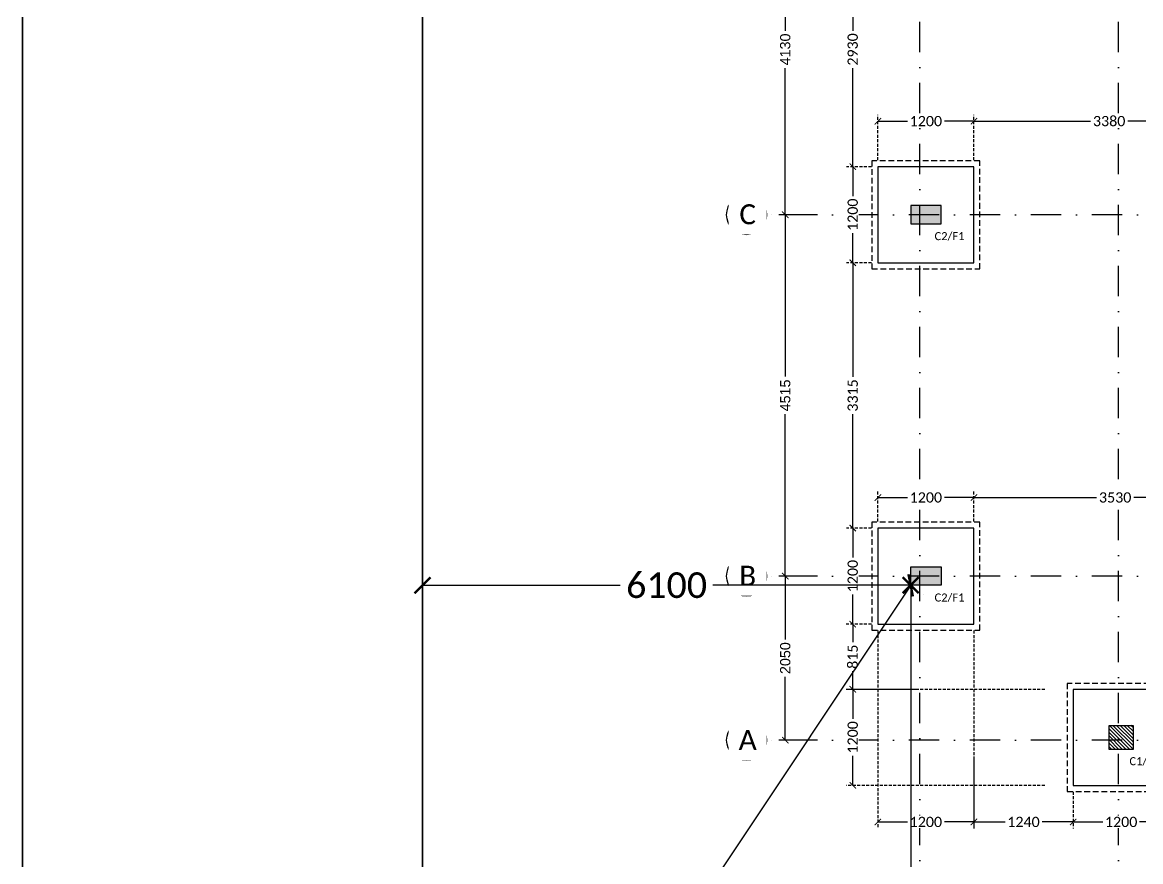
# Model space of a CAD drawing. Header units: millimetres. Extents: x -176651 to 954389, y -469666 to 486614.
# Drawn here: x 245322 to 259295, y 164942 to 175428 of the extents above; entities that cross this region are included whole.
import ezdxf
from ezdxf.xclip import XClip

# ---------------------------------------------------------------- set-up
doc = ezdxf.new("R2010")
doc.units = ezdxf.units.MM
doc.header["$LTSCALE"] = 150
doc.header["$XCLIPFRAME"] = 2
for name, pattern in [('1625E_Grid$0$DASHDOTX2', [50.8, 25.4, -12.7, 0, -12.7]), ('3BHK-W(SB)$0$HIDDEN', [0.375, 0.25, -0.125]), ('HIDDEN2', [4.7625, 3.175, -1.5875])]:
    doc.linetypes.add(name, pattern=pattern)
for name, color, linetype in [('1625E_Columns$0$ad-Column', 3, 'Continuous'), ('1625E_Columns$0$ad-Column Hatch', 125, 'Continuous'), ('1625E_Columns$0$ad-RCC', 3, 'Continuous'), ('1625E_Columns$0$ad-RCC Hatch', 125, 'Continuous'), ('1625E_Grid$0$ad-Grid', 8, '1625E_Grid$0$DASHDOTX2'), ('1625E_Grid$0$ad-Text main', 7, 'Continuous'), ('ad-Footing line', 2, 'Continuous'), ('ad-PCC line', 8, 'HIDDEN2'), ("Plot's Boundary$0$ad-Road", 8, 'Continuous'), ("Plot's Boundary$0$ad-Road Hatch", 8, 'Continuous')]:
    doc.layers.add(name, color=color, linetype=linetype)
doc.layers.add('1625E_Grid$0$ad-Dimension', color=6, linetype='Continuous', lineweight=0, true_color=0xff00ff)
for name, color, linetype, true_color in [('ad-Dimension', 5, 'Continuous', 0x0000ff), ('ad-External Dimensions', 5, 'Continuous', 0x0000ff), ('ad-Foundation text', 6, 'Continuous', 0xff00ff), ("Plot's Boundary$0$ad-Plot Boundary", 6, 'Continuous', 0xff00ff)]:
    doc.layers.add(name, color=color, linetype=linetype, true_color=true_color)
doc.styles.add('1625E_Grid$0$Standard', font='arial.ttf')
doc.styles.get("Standard").update_dxf_attribs({"font": 'calibril.ttf'})
doc.dimstyles.new('1625E_Grid$0$A-75-DIM-INT (Framing)', dxfattribs={"dimscale": 100, "dimtxt": 1.6, "dimasz": 1, "dimexe": 1, "dimexo": 1, "dimgap": 0.5, "dimtad": 0, "dimdec": 0, "dimdsep": 46, "dimtxsty": '1625E_Grid$0$Standard', "dimblk": '1625E_Grid$0$_ArchTick', "dimcen": 0.025, "dimclrd": 5, "dimclre": 5, "dimclrt": 256, "dimazin": 2, "dimtfac": 1, "dimtdec": 0, "dimtmove": 1, "dimatfit": 0, "dimldrblk": '1625E_Grid$0$_ArchTick', "dimfxl": 1, "dimfxlon": 1, "dimtfill": 1, "dimtolj": 1, "dimtzin": 0, "dimarcsym": 0})
doc.dimstyles.new('A-75-DIM-INT (Framing)', dxfattribs={"dimscale": 100, "dimtxt": 1.6, "dimasz": 1, "dimexe": 1, "dimexo": 1, "dimgap": 0.5, "dimtad": 0, "dimdec": 0, "dimdsep": 46, "dimtxsty": 'Standard', "dimblk": 'ARCHTICK', "dimcen": 0.025, "dimclrd": 5, "dimclre": 5, "dimclrt": 256, "dimazin": 2, "dimtfac": 1, "dimtdec": 0, "dimtmove": 1, "dimatfit": 0, "dimldrblk": 'ARCHTICK', "dimfxl": 1, "dimfxlon": 1, "dimtfill": 1, "dimtolj": 1, "dimtzin": 0, "dimarcsym": 0})

# ---------------------------------------------------------------- blocks, each defined once
blk = doc.blocks.new("Plot's Boundary$0$A$C4fb60e89")
at = {"layer": "Plot's Boundary$0$ad-Road Hatch", "ltscale": 5, "transparency": 33554687}
h = blk.add_hatch(dxfattribs=at)
h.set_pattern_fill('AR-HBONE', color=256, scale=15)
h.set_pattern_definition([(45, (-193247.7, -428758.8), (0, 2155.2615), [4572, -1524]), (135, (-192170.1, -427681.1), (2e-13, 2155.2615), [4572, -1524])])
h.paths.add_polyline_path([(175594, -250241), (169178, -249341), (167473, -249057), (167473, -138694), (101313, -138694), (101313, -199954), (101308, -237995), (101040, -268291), (101008, -280968), (101066, -293684), (101243, -311127), (100910, -319344), (100949, -333937), (100669, -366960), (100727, -390983), (100669, -404586), (100538, -420418), (100467, -428759), (92426, -427265), (92163, -427209), (92163, -321454), (24803, -321454), (24803, -412961), (15653, -411029), (15654, -321452), (-19535, -321452), (-34427, -319477), (-65207, -315395), (-171770, -301268), (-185854, -298333), (-193248, -296832), (-193244, -292908), (-191914, -285219), (-191839, -284679), (-183397, -286393), (-169723, -289243), (-53141, -304698), (-18730, -309262), (15653, -309262), (15653, 703), (24803, 1115), (24803, -129544), (92163, -129544), (92163, 15133), (101313, 17713), (101313, -129544), (167473, -129544), (167473, 35552), (175738, 37855), (175849, 28595), (175836, 25947), (175777, 14040), (175855, 2316), (175660, -18036), (175731, -34039), (175718, -46839), (175673, -63402), (175816, -82072), (175542, -106356), (175490, -124641), (175575, -145019), (175731, -168892), (175797, -181269), (175797, -192667), (175744, -208200), (175829, -223277), (175888, -234871)])
h.paths.add_polyline_path([(24803, -309264), (92163, -309264), (92163, -138694), (24803, -138694)], flags=16)
blk = doc.blocks.new("Plot's Boundary$0$zw$A88E")
at = {"layer": "Plot's Boundary$0$ad-Plot Boundary"}
for points in [[(-150934, -314069), (-117254, -314069), (-117254, -266699), (-150934, -266699)], [(-117254, -307369), (-83574, -307369), (-83574, -266699), (-117254, -266699)]]:
    blk.add_lwpolyline(points, close=True, dxfattribs=at)
blk = doc.blocks.new("Plot's Boundary")
at = {"layer": "Plot's Boundary$0$ad-Road", "ltscale": 5}
blk.add_blockref("Plot's Boundary$0$A$C4fb60e89", (191839, 428759), dxfattribs=at)
at = {"layer": "Plot's Boundary$0$ad-Plot Boundary", "ltscale": 5}
blk.add_blockref("Plot's Boundary$0$zw$A88E", (367577, 466614), dxfattribs=at)
blk = doc.blocks.new('1625E_Columns$0$A$C42b14ea2')
at = {"layer": '1625E_Columns$0$ad-RCC Hatch', "transparency": 33554687}
h = blk.add_hatch(dxfattribs=at)
h.set_pattern_fill('ANSI31', color=256, scale=10)
h.set_pattern_definition([(45, (13250, 8645), (-22.45064, 22.45064), [])])
h.paths.add_polyline_path([(0, 0), (300, 0), (300, 300), (0, 300)])
at = {"layer": '1625E_Columns$0$ad-RCC'}
blk.add_lwpolyline([(0, 0), (300, 0), (300, 300), (0, 300)], close=True, dxfattribs=at)
blk = doc.blocks.new('1625E_Columns$0$zw$6AA0')
at = {"layer": '1625E_Columns$0$ad-Column Hatch', "transparency": 33554687}
h = blk.add_hatch(color=256, dxfattribs=at)
h.dxf.hatch_style = 1
h.paths.add_polyline_path([(0, -230), (380, -230), (380, 0), (0, 0)])
at = {"layer": '1625E_Columns$0$ad-Column'}
blk.add_lwpolyline([(0, -230), (380, -230), (380, 0), (0, 0)], close=True, dxfattribs=at)
blk = doc.blocks.new('1625E_Columns')
at = {"layer": '1625E_Columns$0$ad-Column'}
for p, rotation in [((0, 13620), 359.9999999999993), ((0, 4745), 359.9999999999993), ((12120, 0), 179.9999999999997)]:
    blk.add_blockref('1625E_Columns$0$zw$6AA0', p, dxfattribs=dict(at, rotation=rotation))
at = {"layer": '1625E_Columns$0$ad-Column', "xscale": -1}
for p, rotation in [((4560, 13620), 359.9999999999997), ((7240, 13620), 359.9999999999997), ((12120, 13620), 359.9999999999997), ((0, 8645), 179.9999999999998), ((3210, 8875), 359.9999999999997), ((7240, 8875), 359.9999999999997), ((11890, 8875), 90), ((5110, 4745), 359.9999999999997), ((8310, 4745), 90), ((11890, 4745), 90), ((0, 0), 179.9999999999998), ((4730, 0), 180), ((8160, 0), 180)]:
    blk.add_blockref('1625E_Columns$0$zw$6AA0', p, dxfattribs=dict(at, rotation=rotation))
at = {"layer": '1625E_Columns$0$ad-RCC', "xscale": -1, "rotation": 180}
for p in [(13240, 13620), (13240, 4745)]:
    blk.add_blockref('1625E_Columns$0$A$C42b14ea2', p, dxfattribs=at)
at = {"layer": '1625E_Columns$0$ad-RCC', "xscale": -1}
for p in [(13540, 8645), (2780, -2050), (8540, -2050), (12120, -2050), (13540, -2050)]:
    blk.add_blockref('1625E_Columns$0$A$C42b14ea2', p, dxfattribs=at)
blk = doc.blocks.new('1625E_Grid$0$_ArchTick')
at = {"color": 0, "linetype": 'ByBlock', "const_width": 0.15}
blk.add_lwpolyline([(-0.5, -0.5), (0.5, 0.5)], dxfattribs=at)
blk = doc.blocks.new('*D319')
at = {"layer": '1625E_Grid$0$ad-Dimension', "lineweight": -2}
for p, q in [((-1504, 8760), (-1647, 8760)), ((-1567, 8760), (-1567, 6928)), ((-1567, 4630), (-1567, 6462)), ((-1426, 4630), (-1647, 4630))]:
    blk.add_line(p, q, dxfattribs=at)
at = {"layer": 'Defpoints', "color": 0}
for p in [(-1424, 8760), (-1567, 4630), (-1346, 4630)]:
    blk.add_point(p, dxfattribs=at)
at = {"layer": '1625E_Grid$0$ad-Dimension', "lineweight": -2, "xscale": 80, "yscale": 80, "zscale": 80}
for p, rotation in [((-1567, 8760), 90), ((-1567, 4630), 270)]:
    blk.add_blockref('1625E_Grid$0$_ArchTick', p, dxfattribs=dict(at, rotation=rotation))
at = {"layer": '1625E_Grid$0$ad-Dimension', "insert": (-1567, 6695), "char_height": 128, "attachment_point": 5, "rotation": 90, "style": '1625E_Grid$0$Standard', "bg_fill": 3, "box_fill_scale": 1.1, "bg_fill_color": 257, "bg_fill_transparency": 0}
blk.add_mtext('\\A1;4130', dxfattribs=at)
blk = doc.blocks.new('*D320')
at = {"layer": '1625E_Grid$0$ad-Dimension', "lineweight": -2}
for p, q in [((-1319, 4630), (-1647, 4630)), ((-1567, 4630), (-1567, 2607)), ((-1567, 115), (-1567, 2138)), ((-1319, 115), (-1647, 115))]:
    blk.add_line(p, q, dxfattribs=at)
at = {"layer": 'Defpoints', "color": 0}
for p in [(-1239, 4630), (-1567, 115), (-1239, 115)]:
    blk.add_point(p, dxfattribs=at)
at = {"layer": '1625E_Grid$0$ad-Dimension', "lineweight": -2, "xscale": 80, "yscale": 80, "zscale": 80}
for p, rotation in [((-1567, 4630), 90), ((-1567, 115), 270)]:
    blk.add_blockref('1625E_Grid$0$_ArchTick', p, dxfattribs=dict(at, rotation=rotation))
at = {"layer": '1625E_Grid$0$ad-Dimension', "insert": (-1567, 2372), "char_height": 128, "attachment_point": 5, "rotation": 90, "style": '1625E_Grid$0$Standard', "bg_fill": 3, "box_fill_scale": 1.1, "bg_fill_color": 257, "bg_fill_transparency": 0}
blk.add_mtext('\\A1;4515', dxfattribs=at)
blk = doc.blocks.new('*D321')
at = {"layer": '1625E_Grid$0$ad-Dimension', "lineweight": -2}
for p, q in [((-1319, 115), (-1647, 115)), ((-1567, 115), (-1567, -678)), ((-1567, -1935), (-1567, -1142)), ((-1324, -1935), (-1647, -1935))]:
    blk.add_line(p, q, dxfattribs=at)
at = {"layer": 'Defpoints', "color": 0}
for p in [(-1239, 115), (-1567, -1935), (-1244, -1935)]:
    blk.add_point(p, dxfattribs=at)
at = {"layer": '1625E_Grid$0$ad-Dimension', "lineweight": -2, "xscale": 80, "yscale": 80, "zscale": 80}
for p, rotation in [((-1567, 115), 90), ((-1567, -1935), 270)]:
    blk.add_blockref('1625E_Grid$0$_ArchTick', p, dxfattribs=dict(at, rotation=rotation))
at = {"layer": '1625E_Grid$0$ad-Dimension', "insert": (-1567, -910), "char_height": 128, "attachment_point": 5, "rotation": 90, "style": '1625E_Grid$0$Standard', "bg_fill": 3, "box_fill_scale": 1.1, "bg_fill_color": 257, "bg_fill_transparency": 0}
blk.add_mtext('\\A1;2050', dxfattribs=at)
blk = doc.blocks.new('zw$D00E')
at = {"layer": 'ad-Footing line'}
for points in [[(-12530, -9590), (-11330, -9590), (-11330, -8390), (-12530, -8390)], [(-12530, -14105), (-11330, -14105), (-11330, -12905), (-12530, -12905)], [(-10090, -16120), (-8890, -16120), (-8890, -14920), (-10090, -14920)]]:
    blk.add_lwpolyline(points, close=True, dxfattribs=at)
at = {"layer": 'ad-PCC line', "ltscale": 0.15}
for points in [[(-12605, -9665), (-11255, -9665), (-11255, -8315), (-12605, -8315)], [(-12605, -14180), (-11255, -14180), (-11255, -12830), (-12605, -12830)], [(-10165, -16195), (-8815, -16195), (-8815, -14845), (-10165, -14845)]]:
    blk.add_lwpolyline(points, close=True, dxfattribs=at)
blk = doc.blocks.new('zw$3F63')
at = {"layer": 'ad-Foundation text', "char_height": 100, "width": 349.31, "attachment_point": 5}
for s, insert in [('\\pxt5;C2/F1', (-11635, -386)), ('\\pxt5;C2/F1', (-7455, -386)), ('\\pxt5;C2/F1', (-4775, -386)), ('\\pxt5;C2/F1', (105, -386)), ('\\pxt5;C1/F1', (1619, -386)), ('\\pxt5;C2/F1', (-11635, -5131)), ('\\pxt5;C2/F2', (-8805, -5131)), ('\\pxt5;C2/F2', (-4775, -5131)), ('\\pxt5;C1/F1', (1619, -5131)), ('\\pxt5;C2/F1', (105, -5281)), ('\\pxt5;C2/F1', (-11635, -9261)), ('\\pxt5;C2/F2', (-6905, -9261)), ('\\pxt5;C1/F1', (1619, -9261)), ('\\pxt5;C2/F2', (-3475, -9411)), ('\\pxt5;C2/F1', (105, -9411)), ('\\pxt5;C2/F1', (-11635, -13776)), ('\\pxt5;C2/F1', (-6905, -13795)), ('\\pxt5;C2/F1', (-3475, -13776)), ('\\pxt5;C2/F1', (105, -13776)), ('\\pxt5;C1/F1', (-9200, -15821)), ('\\pxt5;C1/F1', (-3370, -15821)), ('\\pxt5;C1/F1', (210, -15821)), ('\\pxt5;C1/F1', (1640, -15821))]:
    blk.add_mtext(s, dxfattribs=dict(at, insert=insert))
blk = doc.blocks.new('_ArchTick')
at = {"color": 0, "linetype": 'ByBlock', "const_width": 0.15}
blk.add_lwpolyline([(-0.5, -0.5), (0.5, 0.5)], dxfattribs=at)
blk = doc.blocks.new('*D46')
at = {"layer": 'ad-External Dimensions', "linetype": '3BHK-W(SB)$0$HIDDEN', "lineweight": -2, "transparency": 16777216}
for p, q in [((-490, -5460), (-804, -5460)), ((-490, -8390), (-804, -8390))]:
    blk.add_line(p, q, dxfattribs=at)
at = {"layer": 'ad-External Dimensions', "lineweight": -2, "transparency": 16777216}
for p, q in [((-724, -5460), (-724, -6691)), ((-724, -8390), (-724, -7159))]:
    blk.add_line(p, q, dxfattribs=at)
at = {"layer": 'Defpoints', "color": 0, "transparency": 16777216}
for p in [(-410, -5460), (-724, -8390), (-410, -8390)]:
    blk.add_point(p, dxfattribs=at)
at = {"layer": 'ad-External Dimensions', "lineweight": -2, "transparency": 16777216, "xscale": 80, "yscale": 80, "zscale": 80}
for p, rotation in [((-724, -5460), 90), ((-724, -8390), 270)]:
    blk.add_blockref('_ArchTick', p, dxfattribs=dict(at, rotation=rotation))
at = {"layer": 'ad-External Dimensions', "transparency": 16777216, "insert": (-724, -6925), "char_height": 128, "attachment_point": 5, "rotation": 90, "bg_fill": 3, "box_fill_scale": 1.1, "bg_fill_color": 256, "bg_fill_true_color": 13158600, "bg_fill_transparency": 0}
blk.add_mtext('\\A1;2930', dxfattribs=at)
blk = doc.blocks.new('*D47')
at = {"layer": 'ad-External Dimensions', "linetype": '3BHK-W(SB)$0$HIDDEN', "lineweight": -2, "transparency": 16777216}
for p, q in [((-490, -8390), (-804, -8390)), ((-490, -9590), (-804, -9590))]:
    blk.add_line(p, q, dxfattribs=at)
at = {"layer": 'ad-External Dimensions', "lineweight": -2, "transparency": 16777216}
for p, q in [((-724, -8390), (-724, -8759)), ((-724, -9590), (-724, -9221))]:
    blk.add_line(p, q, dxfattribs=at)
at = {"layer": 'Defpoints', "color": 0, "transparency": 16777216}
for p in [(-410, -8390), (-724, -9590), (-410, -9590)]:
    blk.add_point(p, dxfattribs=at)
at = {"layer": 'ad-External Dimensions', "lineweight": -2, "transparency": 16777216, "xscale": 80, "yscale": 80, "zscale": 80}
for p, rotation in [((-724, -8390), 90), ((-724, -9590), 270)]:
    blk.add_blockref('_ArchTick', p, dxfattribs=dict(at, rotation=rotation))
at = {"layer": 'ad-External Dimensions', "transparency": 16777216, "insert": (-724, -8990), "char_height": 128, "attachment_point": 5, "rotation": 90, "bg_fill": 3, "box_fill_scale": 1.1, "bg_fill_color": 256, "bg_fill_true_color": 13158600, "bg_fill_transparency": 0}
blk.add_mtext('\\A1;1200', dxfattribs=at)
blk = doc.blocks.new('*D48')
at = {"layer": 'ad-External Dimensions', "linetype": '3BHK-W(SB)$0$HIDDEN', "lineweight": -2, "transparency": 16777216}
for p, q in [((-490, -9590), (-804, -9590)), ((-490, -12905), (-804, -12905))]:
    blk.add_line(p, q, dxfattribs=at)
at = {"layer": 'ad-External Dimensions', "lineweight": -2, "transparency": 16777216}
for p, q in [((-724, -9590), (-724, -11015)), ((-724, -12905), (-724, -11480))]:
    blk.add_line(p, q, dxfattribs=at)
at = {"layer": 'Defpoints', "color": 0, "transparency": 16777216}
for p in [(-410, -9590), (-724, -12905), (-410, -12905)]:
    blk.add_point(p, dxfattribs=at)
at = {"layer": 'ad-External Dimensions', "lineweight": -2, "transparency": 16777216, "xscale": 80, "yscale": 80, "zscale": 80}
for p, rotation in [((-724, -9590), 90), ((-724, -12905), 270)]:
    blk.add_blockref('_ArchTick', p, dxfattribs=dict(at, rotation=rotation))
at = {"layer": 'ad-External Dimensions', "transparency": 16777216, "insert": (-724, -11248), "char_height": 128, "attachment_point": 5, "rotation": 90, "bg_fill": 3, "box_fill_scale": 1.1, "bg_fill_color": 256, "bg_fill_true_color": 13158600, "bg_fill_transparency": 0}
blk.add_mtext('\\A1;3315', dxfattribs=at)
blk = doc.blocks.new('*D49')
at = {"layer": 'ad-External Dimensions', "linetype": '3BHK-W(SB)$0$HIDDEN', "lineweight": -2, "transparency": 16777216}
for p, q in [((-490, -12905), (-804, -12905)), ((-490, -14105), (-804, -14105))]:
    blk.add_line(p, q, dxfattribs=at)
at = {"layer": 'ad-External Dimensions', "lineweight": -2, "transparency": 16777216}
for p, q in [((-724, -12905), (-724, -13274)), ((-724, -14105), (-724, -13736))]:
    blk.add_line(p, q, dxfattribs=at)
at = {"layer": 'Defpoints', "color": 0, "transparency": 16777216}
for p in [(-410, -12905), (-724, -14105), (-410, -14105)]:
    blk.add_point(p, dxfattribs=at)
at = {"layer": 'ad-External Dimensions', "lineweight": -2, "transparency": 16777216, "xscale": 80, "yscale": 80, "zscale": 80}
for p, rotation in [((-724, -12905), 90), ((-724, -14105), 270)]:
    blk.add_blockref('_ArchTick', p, dxfattribs=dict(at, rotation=rotation))
at = {"layer": 'ad-External Dimensions', "transparency": 16777216, "insert": (-724, -13505), "char_height": 128, "attachment_point": 5, "rotation": 90, "bg_fill": 3, "box_fill_scale": 1.1, "bg_fill_color": 256, "bg_fill_true_color": 13158600, "bg_fill_transparency": 0}
blk.add_mtext('\\A1;1200', dxfattribs=at)
blk = doc.blocks.new('*D50')
at = {"layer": 'ad-External Dimensions', "linetype": '3BHK-W(SB)$0$HIDDEN', "lineweight": -2, "transparency": 16777216}
for p, q in [((-490, -14105), (-804.4933, -14105)), ((75.5067, -14920), (-804.4933, -14920))]:
    blk.add_line(p, q, dxfattribs=at)
at = {"layer": 'ad-External Dimensions', "lineweight": -2, "transparency": 16777216}
for p, q in [((-724.4933, -14105), (-724.4933, -14330.42)), ((-724.4933, -14920), (-724.4933, -14694.58))]:
    blk.add_line(p, q, dxfattribs=at)
at = {"layer": 'Defpoints', "color": 0, "transparency": 16777216}
for p in [(-410, -14105), (-724.4933, -14920), (2030, -14920)]:
    blk.add_point(p, dxfattribs=at)
at = {"layer": 'ad-External Dimensions', "lineweight": -2, "transparency": 16777216, "xscale": 80, "yscale": 80, "zscale": 80}
for p, rotation in [((-724.4933, -14105), 90), ((-724.4933, -14920), 270)]:
    blk.add_blockref('_ArchTick', p, dxfattribs=dict(at, rotation=rotation))
at = {"layer": 'ad-External Dimensions', "transparency": 16777216, "insert": (-724.4933, -14512.5), "char_height": 128, "attachment_point": 5, "rotation": 90, "bg_fill": 3, "box_fill_scale": 1.1, "bg_fill_color": 256, "bg_fill_true_color": 13158600, "bg_fill_transparency": 0}
blk.add_mtext('\\A1;815', dxfattribs=at)
blk = doc.blocks.new('*D51')
at = {"layer": 'ad-External Dimensions', "linetype": '3BHK-W(SB)$0$HIDDEN', "lineweight": -2, "transparency": 16777216}
for p, q in [((1676, -14920), (-804, -14920)), ((1676, -16120), (-804, -16120))]:
    blk.add_line(p, q, dxfattribs=at)
at = {"layer": 'ad-External Dimensions', "lineweight": -2, "transparency": 16777216}
for p, q in [((-724, -14920), (-724, -15289)), ((-724, -16120), (-724, -15751))]:
    blk.add_line(p, q, dxfattribs=at)
at = {"layer": 'Defpoints', "color": 0, "transparency": 16777216}
for p in [(2030, -14920), (-724, -16120), (2030, -16120)]:
    blk.add_point(p, dxfattribs=at)
at = {"layer": 'ad-External Dimensions', "lineweight": -2, "transparency": 16777216, "xscale": 80, "yscale": 80, "zscale": 80}
for p, rotation in [((-724, -14920), 90), ((-724, -16120), 270)]:
    blk.add_blockref('_ArchTick', p, dxfattribs=dict(at, rotation=rotation))
at = {"layer": 'ad-External Dimensions', "transparency": 16777216, "insert": (-724, -15520), "char_height": 128, "attachment_point": 5, "rotation": 90, "bg_fill": 3, "box_fill_scale": 1.1, "bg_fill_color": 256, "bg_fill_true_color": 13158600, "bg_fill_transparency": 0}
blk.add_mtext('\\A1;1200', dxfattribs=at)
blk = doc.blocks.new('*D69')
at = {"layer": 'ad-External Dimensions', "linetype": '3BHK-W(SB)$0$HIDDEN', "lineweight": -2, "transparency": 16777216}
for p, q in [((2030, -16200), (2030, -16657)), ((3230, -16200), (3230, -16657))]:
    blk.add_line(p, q, dxfattribs=at)
at = {"layer": 'ad-External Dimensions', "lineweight": -2, "transparency": 16777216}
for p, q in [((2030, -16577), (2399, -16577)), ((3230, -16577), (2861, -16577))]:
    blk.add_line(p, q, dxfattribs=at)
at = {"layer": 'Defpoints', "color": 0, "transparency": 16777216}
for p in [(2030, -16120), (3230, -16120), (2030, -16577)]:
    blk.add_point(p, dxfattribs=at)
at = {"layer": 'ad-External Dimensions', "lineweight": -2, "transparency": 16777216, "xscale": 80, "yscale": 80, "zscale": 80, "rotation": 180}
blk.add_blockref('_ArchTick', (2030, -16577), dxfattribs=at)
at = {"layer": 'ad-External Dimensions', "lineweight": -2, "transparency": 16777216, "xscale": 80, "yscale": 80, "zscale": 80}
blk.add_blockref('_ArchTick', (3230, -16577), dxfattribs=at)
at = {"layer": 'ad-External Dimensions', "transparency": 16777216, "insert": (2630, -16577), "char_height": 128, "attachment_point": 5, "bg_fill": 3, "box_fill_scale": 1.1, "bg_fill_color": 256, "bg_fill_true_color": 13158600, "bg_fill_transparency": 0}
blk.add_mtext('\\A1;1200', dxfattribs=at)
blk = doc.blocks.new('*D70')
at = {"layer": 'ad-External Dimensions', "linetype": '3BHK-W(SB)$0$HIDDEN', "lineweight": -2, "transparency": 16777216}
for p, q in [((790, -15777), (790, -16657)), ((2030, -16200), (2030, -16657))]:
    blk.add_line(p, q, dxfattribs=at)
at = {"layer": 'ad-External Dimensions', "lineweight": -2, "transparency": 16777216}
for p, q in [((790, -16577), (1179, -16577)), ((2030, -16577), (1641, -16577))]:
    blk.add_line(p, q, dxfattribs=at)
at = {"layer": 'Defpoints', "color": 0, "transparency": 16777216}
for p in [(790, -14105), (2030, -16120), (2030, -16577)]:
    blk.add_point(p, dxfattribs=at)
at = {"layer": 'ad-External Dimensions', "lineweight": -2, "transparency": 16777216, "xscale": 80, "yscale": 80, "zscale": 80, "rotation": 180}
blk.add_blockref('_ArchTick', (790, -16577), dxfattribs=at)
at = {"layer": 'ad-External Dimensions', "lineweight": -2, "transparency": 16777216, "xscale": 80, "yscale": 80, "zscale": 80}
blk.add_blockref('_ArchTick', (2030, -16577), dxfattribs=at)
at = {"layer": 'ad-External Dimensions', "transparency": 16777216, "insert": (1410, -16577), "char_height": 128, "attachment_point": 5, "bg_fill": 3, "box_fill_scale": 1.1, "bg_fill_color": 256, "bg_fill_true_color": 13158600, "bg_fill_transparency": 0}
blk.add_mtext('\\A1;1240', dxfattribs=at)
blk = doc.blocks.new('*D71')
at = {"layer": 'ad-External Dimensions', "linetype": '3BHK-W(SB)$0$HIDDEN', "lineweight": -2, "transparency": 16777216}
for p, q in [((-410, -14185), (-410, -16657)), ((790, -14185), (790, -16657))]:
    blk.add_line(p, q, dxfattribs=at)
at = {"layer": 'ad-External Dimensions', "lineweight": -2, "transparency": 16777216}
for p, q in [((-410, -16577), (-41, -16577)), ((790, -16577), (421, -16577))]:
    blk.add_line(p, q, dxfattribs=at)
at = {"layer": 'Defpoints', "color": 0, "transparency": 16777216}
for p in [(-410, -14105), (790, -14105), (-410, -16577)]:
    blk.add_point(p, dxfattribs=at)
at = {"layer": 'ad-External Dimensions', "lineweight": -2, "transparency": 16777216, "xscale": 80, "yscale": 80, "zscale": 80, "rotation": 180}
blk.add_blockref('_ArchTick', (-410, -16577), dxfattribs=at)
at = {"layer": 'ad-External Dimensions', "lineweight": -2, "transparency": 16777216, "xscale": 80, "yscale": 80, "zscale": 80}
blk.add_blockref('_ArchTick', (790, -16577), dxfattribs=at)
at = {"layer": 'ad-External Dimensions', "transparency": 16777216, "insert": (190, -16577), "char_height": 128, "attachment_point": 5, "bg_fill": 3, "box_fill_scale": 1.1, "bg_fill_color": 256, "bg_fill_true_color": 13158600, "bg_fill_transparency": 0}
blk.add_mtext('\\A1;1200', dxfattribs=at)
blk = doc.blocks.new('*D92')
at = {"layer": 'ad-External Dimensions', "linetype": '3BHK-W(SB)$0$HIDDEN', "lineweight": -2, "transparency": 16777216}
for p, q in [((-410, -8310), (-410, -7741)), ((790, -8310), (790, -7741))]:
    blk.add_line(p, q, dxfattribs=at)
at = {"layer": 'ad-External Dimensions', "lineweight": -2, "transparency": 16777216}
for p, q in [((-410, -7821), (-41, -7821)), ((790, -7821), (421, -7821))]:
    blk.add_line(p, q, dxfattribs=at)
at = {"layer": 'Defpoints', "color": 0, "transparency": 16777216}
for p in [(-410, -7821), (-410, -8390), (790, -8390)]:
    blk.add_point(p, dxfattribs=at)
at = {"layer": 'ad-External Dimensions', "lineweight": -2, "transparency": 16777216, "xscale": 80, "yscale": 80, "zscale": 80, "rotation": 180}
blk.add_blockref('_ArchTick', (-410, -7821), dxfattribs=at)
at = {"layer": 'ad-External Dimensions', "lineweight": -2, "transparency": 16777216, "xscale": 80, "yscale": 80, "zscale": 80}
blk.add_blockref('_ArchTick', (790, -7821), dxfattribs=at)
at = {"layer": 'ad-External Dimensions', "transparency": 16777216, "insert": (190, -7821), "char_height": 128, "attachment_point": 5, "bg_fill": 3, "box_fill_scale": 1.1, "bg_fill_color": 256, "bg_fill_true_color": 13158600, "bg_fill_transparency": 0}
blk.add_mtext('\\A1;1200', dxfattribs=at)
blk = doc.blocks.new('*D93')
at = {"layer": 'ad-External Dimensions', "linetype": '3BHK-W(SB)$0$HIDDEN', "lineweight": -2, "transparency": 16777216}
for p, q in [((790, -8310), (790, -7741)), ((4170, -8160), (4170, -7741))]:
    blk.add_line(p, q, dxfattribs=at)
at = {"layer": 'ad-External Dimensions', "lineweight": -2, "transparency": 16777216}
for p, q in [((790, -7821), (2245, -7821)), ((4170, -7821), (2715, -7821))]:
    blk.add_line(p, q, dxfattribs=at)
at = {"layer": 'Defpoints', "color": 0, "transparency": 16777216}
for p in [(4170, -7821), (4170, -8240), (790, -8390)]:
    blk.add_point(p, dxfattribs=at)
at = {"layer": 'ad-External Dimensions', "lineweight": -2, "transparency": 16777216, "xscale": 80, "yscale": 80, "zscale": 80, "rotation": 180}
blk.add_blockref('_ArchTick', (790, -7821), dxfattribs=at)
at = {"layer": 'ad-External Dimensions', "lineweight": -2, "transparency": 16777216, "xscale": 80, "yscale": 80, "zscale": 80}
blk.add_blockref('_ArchTick', (4170, -7821), dxfattribs=at)
at = {"layer": 'ad-External Dimensions', "transparency": 16777216, "insert": (2480, -7821), "char_height": 128, "attachment_point": 5, "bg_fill": 3, "box_fill_scale": 1.1, "bg_fill_color": 256, "bg_fill_true_color": 13158600, "bg_fill_transparency": 0}
blk.add_mtext('\\A1;3380', dxfattribs=at)
blk = doc.blocks.new('*D99')
at = {"layer": 'ad-External Dimensions', "linetype": '3BHK-W(SB)$0$HIDDEN', "lineweight": -2, "transparency": 16777216}
for p, q in [((-410, -12825), (-410, -12443)), ((790, -12825), (790, -12443))]:
    blk.add_line(p, q, dxfattribs=at)
at = {"layer": 'ad-External Dimensions', "lineweight": -2, "transparency": 16777216}
for p, q in [((-410, -12523), (-41, -12523)), ((790, -12523), (421, -12523))]:
    blk.add_line(p, q, dxfattribs=at)
at = {"layer": 'Defpoints', "color": 0, "transparency": 16777216}
for p in [(-410, -12523), (-410, -12905), (790, -12905)]:
    blk.add_point(p, dxfattribs=at)
at = {"layer": 'ad-External Dimensions', "lineweight": -2, "transparency": 16777216, "xscale": 80, "yscale": 80, "zscale": 80, "rotation": 180}
blk.add_blockref('_ArchTick', (-410, -12523), dxfattribs=at)
at = {"layer": 'ad-External Dimensions', "lineweight": -2, "transparency": 16777216, "xscale": 80, "yscale": 80, "zscale": 80}
blk.add_blockref('_ArchTick', (790, -12523), dxfattribs=at)
at = {"layer": 'ad-External Dimensions', "transparency": 16777216, "insert": (190, -12523), "char_height": 128, "attachment_point": 5, "bg_fill": 3, "box_fill_scale": 1.1, "bg_fill_color": 256, "bg_fill_true_color": 13158600, "bg_fill_transparency": 0}
blk.add_mtext('\\A1;1200', dxfattribs=at)
blk = doc.blocks.new('*D100')
at = {"layer": 'ad-External Dimensions', "linetype": '3BHK-W(SB)$0$HIDDEN', "lineweight": -2, "transparency": 16777216}
for p, q in [((790, -12825), (790, -12443)), ((4320, -12825), (4320, -12443))]:
    blk.add_line(p, q, dxfattribs=at)
at = {"layer": 'ad-External Dimensions', "lineweight": -2, "transparency": 16777216}
for p, q in [((790, -12523), (2320, -12523)), ((4320, -12523), (2790, -12523))]:
    blk.add_line(p, q, dxfattribs=at)
at = {"layer": 'Defpoints', "color": 0, "transparency": 16777216}
for p in [(4320, -12523), (790, -12905), (4320, -12905)]:
    blk.add_point(p, dxfattribs=at)
at = {"layer": 'ad-External Dimensions', "lineweight": -2, "transparency": 16777216, "xscale": 80, "yscale": 80, "zscale": 80, "rotation": 180}
blk.add_blockref('_ArchTick', (790, -12523), dxfattribs=at)
at = {"layer": 'ad-External Dimensions', "lineweight": -2, "transparency": 16777216, "xscale": 80, "yscale": 80, "zscale": 80}
blk.add_blockref('_ArchTick', (4320, -12523), dxfattribs=at)
at = {"layer": 'ad-External Dimensions', "transparency": 16777216, "insert": (2555, -12523), "char_height": 128, "attachment_point": 5, "bg_fill": 3, "box_fill_scale": 1.1, "bg_fill_color": 256, "bg_fill_true_color": 13158600, "bg_fill_transparency": 0}
blk.add_mtext('\\A1;3530', dxfattribs=at)
blk = doc.blocks.new('*D19')
at = {"layer": 'ad-Dimension', "linetype": '3BHK-W(SB)$0$HIDDEN', "lineweight": -2, "transparency": 16777216}
for p, q in [((5900, 9150), (5900, 9150)), ((4100, 0), (6300, 0))]:
    blk.add_line(p, q, dxfattribs=at)
at = {"layer": 'ad-Dimension', "lineweight": -2, "transparency": 16777216}
for p, q in [((6100, 9150), (6100, 5152)), ((6100, 0), (6100, 3998))]:
    blk.add_line(p, q, dxfattribs=at)
at = {"layer": 'Defpoints', "color": 0, "transparency": 16777216}
for p in [(6100, 9150), (0, 0), (6100, 0)]:
    blk.add_point(p, dxfattribs=at)
at = {"layer": 'ad-Dimension', "lineweight": -2, "transparency": 16777216, "xscale": 200, "yscale": 200, "zscale": 200}
for p, rotation in [((6100, 9150), 90), ((6100, 0), 270)]:
    blk.add_blockref('_ArchTick', p, dxfattribs=dict(at, rotation=rotation))
at = {"layer": 'ad-Dimension', "transparency": 16777216, "insert": (6100, 4575), "char_height": 320, "attachment_point": 5, "rotation": 90, "bg_fill": 3, "box_fill_scale": 1.1, "bg_fill_color": 257, "bg_fill_transparency": 0}
blk.add_mtext('\\A1;9150', dxfattribs=at)
blk = doc.blocks.new('*D20')
at = {"layer": 'ad-Dimension', "linetype": '3BHK-W(SB)$0$HIDDEN', "lineweight": -2, "transparency": 16777216}
for p, q in [((0, 8290), (0, 9350)), ((6100, 9350), (6100, 9350))]:
    blk.add_line(p, q, dxfattribs=at)
at = {"layer": 'ad-Dimension', "lineweight": -2, "transparency": 16777216}
for p, q in [((0, 9150), (2472, 9150)), ((6100, 9150), (3628, 9150))]:
    blk.add_line(p, q, dxfattribs=at)
at = {"layer": 'Defpoints', "color": 0, "transparency": 16777216}
for p in [(0, 9150), (6100, 9150), (0, 8090)]:
    blk.add_point(p, dxfattribs=at)
at = {"layer": 'ad-Dimension', "lineweight": -2, "transparency": 16777216, "xscale": 200, "yscale": 200, "zscale": 200, "rotation": 180}
blk.add_blockref('_ArchTick', (0, 9150), dxfattribs=at)
at = {"layer": 'ad-Dimension', "lineweight": -2, "transparency": 16777216, "xscale": 200, "yscale": 200, "zscale": 200}
blk.add_blockref('_ArchTick', (6100, 9150), dxfattribs=at)
at = {"layer": 'ad-Dimension', "transparency": 16777216, "insert": (3050, 9150), "char_height": 320, "attachment_point": 5, "bg_fill": 3, "box_fill_scale": 1.1, "bg_fill_color": 257, "bg_fill_transparency": 0}
blk.add_mtext('\\A1;6100', dxfattribs=at)
blk = doc.blocks.new('*D21')
at = {"layer": 'ad-Dimension', "lineweight": -2, "transparency": 16777216}
for p, q in [((6100, 9150), (3431, 5147)), ((0, 0), (2669, 4003))]:
    blk.add_line(p, q, dxfattribs=at)
at = {"layer": 'ad-Dimension', "linetype": '3BHK-W(SB)$0$HIDDEN', "lineweight": -2, "transparency": 16777216}
for p, q in [((6266, 9039), (6266, 9039)), ((166, -111), (166, -111))]:
    blk.add_line(p, q, dxfattribs=at)
at = {"layer": 'Defpoints', "color": 0, "transparency": 16777216}
for p in [(6100, 9150), (0, 0), (0, 0)]:
    blk.add_point(p, dxfattribs=at)
at = {"layer": 'ad-Dimension', "lineweight": -2, "transparency": 16777216, "xscale": 200, "yscale": 200, "zscale": 200}
for p, rotation in [((6100, 9150), 56.30993247402081), ((0, 0), 236.3099324740208)]:
    blk.add_blockref('_ArchTick', p, dxfattribs=dict(at, rotation=rotation))
at = {"layer": 'ad-Dimension', "transparency": 16777216, "insert": (3050, 4575), "char_height": 320, "attachment_point": 5, "rotation": 56.3099, "bg_fill": 3, "box_fill_scale": 1.1, "bg_fill_color": 257, "bg_fill_transparency": 0}
blk.add_mtext('\\A1;10997', dxfattribs=at)
blk = doc.blocks.new('1625E_Grid')
at = {"layer": '1625E_Grid$0$ad-Grid', "ltscale": 0.1}
for points in [[(115, -4010), (115, 16020)], [(2595, -4010), (2595, 16020)]]:
    blk.add_lwpolyline(points, dxfattribs=at)
at = {"layer": '1625E_Grid$0$ad-Grid', "color": 7, "linetype": 'ByBlock'}
for centre in [(-2050, 4630), (-2050, 115), (-2050, -1935)]:
    blk.add_circle(centre, 250, dxfattribs=at)
at = {"layer": '1625E_Grid$0$ad-Text main', "char_height": 250, "width": 227.385, "attachment_point": 5, "style": '1625E_Grid$0$Standard', "bg_fill": 2}
for s, insert in [('{\\fCalibri|b0|i0|c0|p34;C}', (-2036.5, 4634)), ('{\\fCalibri|b0|i0|c0|p34;B}', (-2036.5, 119)), ('{\\fCalibri|b0|i0|c0|p34;A}', (-2036.5, -1931))]:
    blk.add_mtext(s, dxfattribs=dict(at, insert=insert))
at = {"layer": '1625E_Grid$0$ad-Grid', "ltscale": 0.1}
for points in [[(15600, 4630), (-1800, 4630)], [(15600, 115), (-1800, 115)], [(15600, -1935), (-1800, -1935)]]:
    blk.add_lwpolyline(points, dxfattribs=at)
at = {"layer": '1625E_Grid$0$ad-Dimension'}
dim = blk.add_linear_dim(base=(-1567.4, 4630), p1=(-1423.8, 8760), p2=(-1346.5, 4630), angle=90, dimstyle='1625E_Grid$0$A-75-DIM-INT (Framing)', override={"dimscale": 80, "dimblk": '1625E_Grid$0$_ArchTick', "dimclrd": 256, "dimclre": 256, "dimfxl": 10, "dimtfill": 1, "dimtfillclr": 0}, dxfattribs=at)
dim.commit()
dim.dimension.update_dxf_attribs({"geometry": '*D319', "text_midpoint": (-1567.4, 6695)})
dim = blk.add_linear_dim(base=(-1567.4, 115), p1=(-1239.3, 4630), p2=(-1239.3, 115), angle=90, dimstyle='1625E_Grid$0$A-75-DIM-INT (Framing)', override={"dimscale": 80, "dimblk": '1625E_Grid$0$_ArchTick', "dimclrd": 256, "dimclre": 256, "dimfxl": 10, "dimtfill": 1, "dimtfillclr": 0}, dxfattribs=at)
dim.commit()
dim.dimension.update_dxf_attribs({"geometry": '*D320', "text_midpoint": (-1567.4, 2372.5)})
dim = blk.add_linear_dim(base=(-1567.4, -1935), p1=(-1239.3, 115), p2=(-1244.1, -1935), angle=90, dimstyle='1625E_Grid$0$A-75-DIM-INT (Framing)', override={"dimscale": 80, "dimblk": '1625E_Grid$0$_ArchTick', "dimclrd": 256, "dimclre": 256, "dimfxl": 10, "dimtfill": 1, "dimtfillclr": 0}, dxfattribs=at)
dim.commit()
dim.dimension.update_dxf_attribs({"geometry": '*D321', "text_midpoint": (-1567.4, -910)})
blk = doc.blocks.new('zw$2C0D')
at = {"layer": 'ad-External Dimensions'}
dim = blk.add_linear_dim(base=(-724.5, -8390), p1=(-410, -5460), p2=(-410, -8390), angle=90, dimstyle='A-75-DIM-INT (Framing)', override={"dimscale": 80, "dimblk": 'ArchTick', "dimclrd": 256, "dimclre": 256, "dimfxl": 10, "dimtfill": 1, "dimtfillclr": 0}, dxfattribs=at)
dim.commit()
dim.dimension.update_dxf_attribs({"geometry": '*D46', "text_midpoint": (-724.5, -6925)})
dim = blk.add_linear_dim(base=(-724.5, -9590), p1=(-410, -8390), p2=(-410, -9590), angle=90, dimstyle='A-75-DIM-INT (Framing)', override={"dimscale": 80, "dimblk": 'ArchTick', "dimclrd": 256, "dimclre": 256, "dimfxl": 10, "dimtfill": 1, "dimtfillclr": 0}, dxfattribs=at)
dim.commit()
dim.dimension.update_dxf_attribs({"geometry": '*D47', "text_midpoint": (-724.5, -8990)})
dim = blk.add_linear_dim(base=(-410, -7820.9), p1=(790, -8390), p2=(-410, -8390), dimstyle='A-75-DIM-INT (Framing)', override={"dimscale": 80, "dimblk": 'ArchTick', "dimclrd": 256, "dimclre": 256, "dimfxl": 10, "dimtfill": 1, "dimtfillclr": 0}, dxfattribs=at)
dim.commit()
dim.dimension.update_dxf_attribs({"geometry": '*D92', "text_midpoint": (190, -7820.9)})
dim = blk.add_linear_dim(base=(-724.5, -12905), p1=(-410, -9590), p2=(-410, -12905), angle=90, dimstyle='A-75-DIM-INT (Framing)', override={"dimscale": 80, "dimblk": 'ArchTick', "dimclrd": 256, "dimclre": 256, "dimfxl": 10, "dimtfill": 1, "dimtfillclr": 0}, dxfattribs=at)
dim.commit()
dim.dimension.update_dxf_attribs({"geometry": '*D48', "text_midpoint": (-724.5, -11247.5)})
dim = blk.add_linear_dim(base=(4170, -7820.9), p1=(790, -8390), p2=(4170, -8240), dimstyle='A-75-DIM-INT (Framing)', override={"dimscale": 80, "dimblk": 'ArchTick', "dimclrd": 256, "dimclre": 256, "dimfxl": 10, "dimtfill": 1, "dimtfillclr": 0}, dxfattribs=at)
dim.commit()
dim.dimension.update_dxf_attribs({"geometry": '*D93', "text_midpoint": (2480, -7820.9)})
dim = blk.add_linear_dim(base=(-724.5, -14105), p1=(-410, -12905), p2=(-410, -14105), angle=90, dimstyle='A-75-DIM-INT (Framing)', override={"dimscale": 80, "dimblk": 'ArchTick', "dimclrd": 256, "dimclre": 256, "dimfxl": 10, "dimtfill": 1, "dimtfillclr": 0}, dxfattribs=at)
dim.commit()
dim.dimension.update_dxf_attribs({"geometry": '*D49', "text_midpoint": (-724.5, -13505)})
dim = blk.add_linear_dim(base=(-410, -12523.2), p1=(790, -12905), p2=(-410, -12905), dimstyle='A-75-DIM-INT (Framing)', override={"dimscale": 80, "dimblk": 'ArchTick', "dimclrd": 256, "dimclre": 256, "dimfxl": 10, "dimtfill": 1, "dimtfillclr": 0}, dxfattribs=at)
dim.commit()
dim.dimension.update_dxf_attribs({"geometry": '*D99', "text_midpoint": (190, -12523.2)})
dim = blk.add_linear_dim(base=(-724.5, -14920), p1=(-410, -14105), p2=(2030, -14920), angle=90, dimstyle='A-75-DIM-INT (Framing)', override={"dimscale": 80, "dimblk": 'ArchTick', "dimclrd": 256, "dimclre": 256, "dimfxl": 10, "dimtfill": 1, "dimtfillclr": 0}, dxfattribs=at)
dim.commit()
dim.dimension.update_dxf_attribs({"geometry": '*D50', "text_midpoint": (-724.5, -14512.5)})
dim = blk.add_linear_dim(base=(4320, -12523.2), p1=(790, -12905), p2=(4320, -12905), dimstyle='A-75-DIM-INT (Framing)', override={"dimscale": 80, "dimblk": 'ArchTick', "dimclrd": 256, "dimclre": 256, "dimfxl": 10, "dimtfill": 1, "dimtfillclr": 0}, dxfattribs=at)
dim.commit()
dim.dimension.update_dxf_attribs({"geometry": '*D100', "text_midpoint": (2555, -12523.2)})
dim = blk.add_linear_dim(base=(-724.5, -16120), p1=(2030, -14920), p2=(2030, -16120), angle=90, dimstyle='A-75-DIM-INT (Framing)', override={"dimscale": 80, "dimclrd": 256, "dimclre": 256, "dimfxl": 30}, dxfattribs=at)
dim.commit()
dim.dimension.update_dxf_attribs({"geometry": '*D51', "text_midpoint": (-724.5, -15520)})
dim = blk.add_linear_dim(base=(2030, -16576.7), p1=(3230, -16120), p2=(2030, -16120), dimstyle='A-75-DIM-INT (Framing)', override={"dimscale": 80, "dimblk": 'ArchTick', "dimclrd": 256, "dimclre": 256, "dimfxl": 10, "dimtfill": 1, "dimtfillclr": 0}, dxfattribs=at)
dim.commit()
dim.dimension.update_dxf_attribs({"geometry": '*D69', "text_midpoint": (2630, -16576.7)})
dim = blk.add_linear_dim(base=(2030, -16576.7), p1=(790, -14105), p2=(2030, -16120), dimstyle='A-75-DIM-INT (Framing)', override={"dimscale": 80, "dimblk": 'ArchTick', "dimclrd": 256, "dimclre": 256, "dimfxl": 10, "dimtfill": 1, "dimtfillclr": 0}, dxfattribs=at)
dim.commit()
dim.dimension.update_dxf_attribs({"geometry": '*D70', "text_midpoint": (1410, -16576.7)})
dim = blk.add_linear_dim(base=(-410, -16576.7), p1=(790, -14105), p2=(-410, -14105), dimstyle='A-75-DIM-INT (Framing)', override={"dimscale": 80, "dimblk": 'ArchTick', "dimclrd": 256, "dimclre": 256, "dimfxl": 30, "dimtfill": 1, "dimtfillclr": 0}, dxfattribs=at)
dim.commit()
dim.dimension.update_dxf_attribs({"geometry": '*D71', "text_midpoint": (190, -16576.7)})
blk = doc.blocks.new('zw$83D6')
at = {"layer": 'ad-Dimension'}
dim = blk.add_linear_dim(base=(6100, 0), p1=(6100, 9150), p2=(0, 0), angle=90, dimstyle='A-75-DIM-INT (Framing)', override={"dimscale": 200, "dimblk": 'ArchTick', "dimclrd": 256, "dimclre": 256, "dimfxl": 10, "dimtfill": 1, "dimtfillclr": 0}, dxfattribs=at)
dim.commit()
dim.dimension.update_dxf_attribs({"geometry": '*D19', "text_midpoint": (6100, 4575)})
dim = blk.add_linear_dim(base=(0, 9150), p1=(6100, 9150), p2=(0, 8090), dimstyle='A-75-DIM-INT (Framing)', override={"dimscale": 200, "dimblk": 'ArchTick', "dimclrd": 256, "dimclre": 256, "dimfxl": 10, "dimtfill": 1, "dimtfillclr": 0}, dxfattribs=at)
dim.commit()
dim.dimension.update_dxf_attribs({"geometry": '*D20', "text_midpoint": (3050, 9150)})
dim = blk.add_aligned_dim(p1=(6100, 9150), p2=(0, 0), distance=0, dimstyle='A-75-DIM-INT (Framing)', override={"dimscale": 200, "dimblk": 'ArchTick', "dimclrd": 256, "dimclre": 256, "dimfxl": 10, "dimtfill": 1, "dimtfillclr": 0}, dxfattribs=at)
dim.commit()
dim.dimension.update_dxf_attribs({"geometry": '*D21', "text_midpoint": (3050, 4575)})

msp = doc.modelspace()

# ---------------------------------------------------------------- block references
ref = msp.add_blockref("Plot's Boundary", (0, 0))
XClip(ref).set_block_clipping_path([(245322.2775057808, 154244.8999686334), (289002.2775057808, 204914.8999686334)])

# ---------------------------------------------------------------- next in the draw order: block references
msp.add_blockref('1625E_Columns', (256422, 168395))

# ---------------------------------------------------------------- next in the draw order: block references
msp.add_blockref('1625E_Grid', (256422, 168395))

# ---------------------------------------------------------------- next in the draw order: linework, layer by layer
msp.add_lwpolyline([(245322, 204915), (289002, 204915), (289002, 154245), (245322, 154245)], close=True)

# ---------------------------------------------------------------- next in the draw order: block references
at = {"layer": 'ad-External Dimensions'}
for name in ['zw$D00E', 'zw$3F63']:
    msp.add_blockref(name, (268542, 182015), dxfattribs=at)

# ---------------------------------------------------------------- next in the draw order: block references
msp.add_blockref('zw$2C0D', (256422, 182015), dxfattribs=at)

# ---------------------------------------------------------------- next in the draw order: block references
at = {"layer": 'ad-Dimension'}
msp.add_blockref('zw$83D6', (250322, 159245), dxfattribs=at)

doc.saveas('drawing.dxf')
